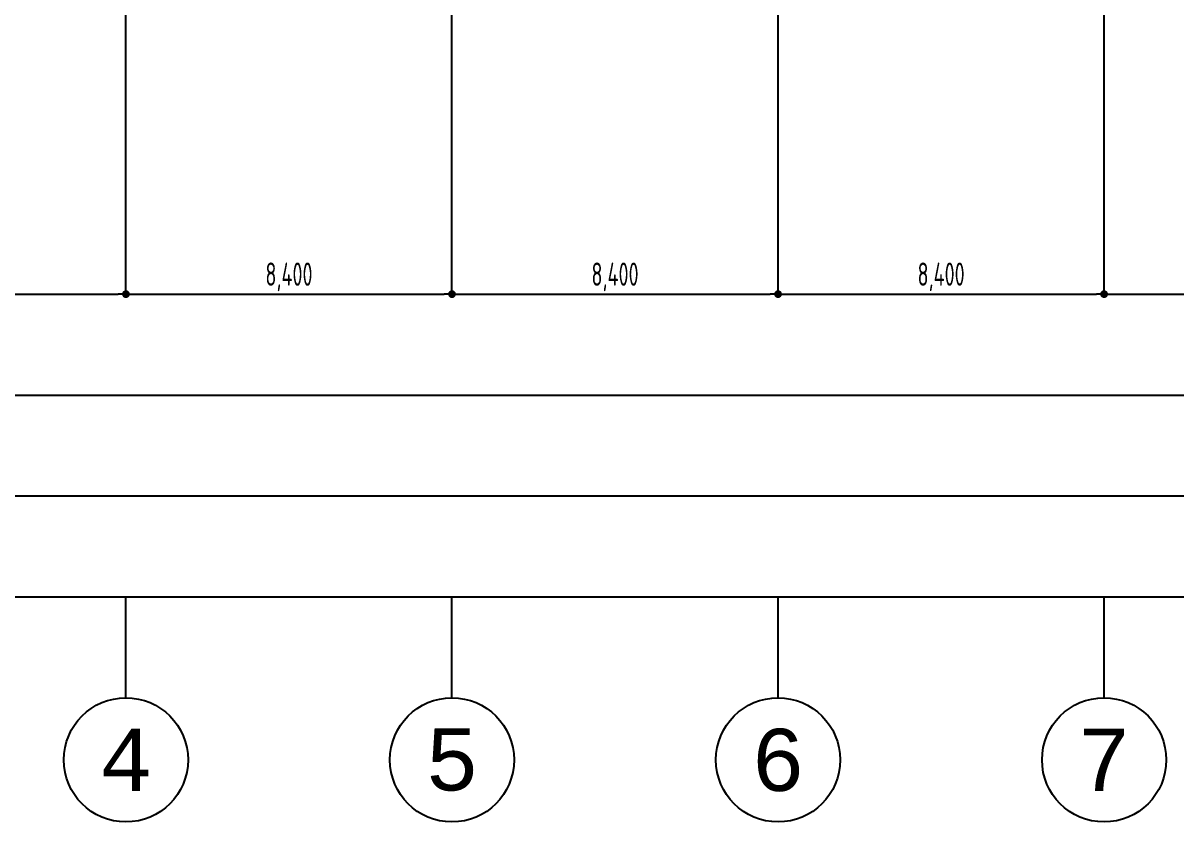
# Model space of a CAD drawing. Header units: millimetres. Extents: x -32710 to 654186, y -254124 to 420220.
# Drawn here: x 52950 to 82650, y 358700 to 379285 of the extents above; entities that cross this region are included whole.
import ezdxf
from ezdxf.enums import TextEntityAlignment as Align

# ---------------------------------------------------------------- set-up
doc = ezdxf.new("R2010")
doc.units = ezdxf.units.MM
doc.header["$LTSCALE"] = 1000
doc.linetypes.add('TPH12-SEC-@E$0$CENTERK5', pattern=[6.916, 6.667, -0.083, 0.083, -0.083])
for name, color, linetype in [('TPH12-SEC-@E$0$FLAG', 252, 'Continuous'), ('TPH12-SEC-@E$0$H-SIN', 252, 'TPH12-SEC-@E$0$CENTERK5'), ('TPH12-SEC-@E$0$SIN-M', 252, 'Continuous')]:
    doc.layers.add(name, color=color, linetype=linetype)
doc.styles.add('TPH12-SEC-@E$0$ATS', font='monotxt', dxfattribs={"bigfont": 'BIGFONT'})
doc.styles.add('TPH12-SEC-@E$0$dim-txt', font='isocp.shx', dxfattribs={"width": 0.7, "bigfont": 'chineset.shx'})
doc.dimstyles.new('TPH12-SEC-@E$0$ARCH-dim-2000', dxfattribs={"dimscale": 2000, "dimtxt": 0.3, "dimasz": 0.1, "dimexe": 0.1, "dimexo": 0.1, "dimgap": 0.05, "dimtad": 1, "dimdec": 0, "dimrnd": 0.1, "dimdsep": 46, "dimlunit": 6, "dimtxsty": 'TPH12-SEC-@E$0$dim-txt', "dimblk": 'TPH12-SEC-@E$0$_Dot', "dimblk1": 'TPH12-SEC-@E$0$_Origin', "dimblk2": 'TPH12-SEC-@E$0$_Origin', "dimcen": 2, "dimclrd": 256, "dimclre": 256, "dimclrt": 256, "dimadec": 0, "dimazin": 0, "dimtfac": 1, "dimtdec": 1, "dimtix": 1, "dimtmove": 2, "dimatfit": 3, "dimldrblk": 'TPH12-SEC-@E$0$_Origin', "dimfxl": 1, "dimtvp": 1, "dimtolj": 1, "dimarcsym": 0})

# ---------------------------------------------------------------- blocks, each defined once
blk = doc.blocks.new('TPH12-SEC-@E$0$_Dot')
at = {"color": 0, "linetype": 'ByBlock', "lineweight": -2}
blk.add_line((-0.5, 0), (-1, 0), dxfattribs=at)
at = {"color": 0, "linetype": 'ByBlock', "const_width": 0.5}
blk.add_lwpolyline([(-0.25, 0, 1), (0.25, 0, 1)], format="xyb", close=True, dxfattribs=at)
blk = doc.blocks.new('*D2598')
at = {"layer": 'DEFPOINTS', "color": 0, "transparency": 16777216}
for p in [(29200, 364500), (290800, 364500), (290800, 364500)]:
    blk.add_point(p, dxfattribs=at)
at = {"layer": 'TPH12-SEC-@E$0$SIN-M', "lineweight": -2, "transparency": 16777216}
blk.add_line((29400, 364500), (290600, 364500), dxfattribs=at)
at = {"layer": 'TPH12-SEC-@E$0$SIN-M', "lineweight": -2, "transparency": 16777216, "xscale": 200, "yscale": 200, "zscale": 200, "rotation": 180}
blk.add_blockref('TPH12-SEC-@E$0$_Dot', (29200, 364500), dxfattribs=at)
at = {"layer": 'TPH12-SEC-@E$0$SIN-M', "lineweight": -2, "transparency": 16777216, "xscale": 200, "yscale": 200, "zscale": 200}
blk.add_blockref('TPH12-SEC-@E$0$_Dot', (290800, 364500), dxfattribs=at)
at = {"layer": 'TPH12-SEC-@E$0$SIN-M', "transparency": 16777216, "insert": (160000, 364945), "char_height": 600, "attachment_point": 5, "style": 'TPH12-SEC-@E$0$dim-txt'}
blk.add_mtext('\\A1;261,600', dxfattribs=at)
blk = doc.blocks.new('TPH12-SEC-@E$0$_Origin')
at = {"color": 0, "linetype": 'ByBlock', "lineweight": -2}
blk.add_line((0, 0), (-1, 0), dxfattribs=at)
blk.add_circle((0, 0), 0.5, dxfattribs=at)
blk = doc.blocks.new('*D2580')
at = {"layer": 'DEFPOINTS', "color": 0, "transparency": 16777216}
for p in [(47200, 369700), (168400, 369700), (168400, 369700)]:
    blk.add_point(p, dxfattribs=at)
at = {"layer": 'TPH12-SEC-@E$0$SIN-M', "lineweight": -2, "transparency": 16777216}
blk.add_line((47400, 369700), (168200, 369700), dxfattribs=at)
at = {"layer": 'TPH12-SEC-@E$0$SIN-M', "lineweight": -2, "transparency": 16777216, "xscale": 200, "yscale": 200, "zscale": 200, "rotation": 180}
blk.add_blockref('TPH12-SEC-@E$0$_Dot', (47200, 369700), dxfattribs=at)
at = {"layer": 'TPH12-SEC-@E$0$SIN-M', "lineweight": -2, "transparency": 16777216, "xscale": 200, "yscale": 200, "zscale": 200}
blk.add_blockref('TPH12-SEC-@E$0$_Dot', (168400, 369700), dxfattribs=at)
at = {"layer": 'TPH12-SEC-@E$0$SIN-M', "transparency": 16777216, "insert": (107800, 370145), "char_height": 600, "attachment_point": 5, "style": 'TPH12-SEC-@E$0$dim-txt'}
blk.add_mtext('\\A1;121,200', dxfattribs=at)
blk = doc.blocks.new('*D2583')
at = {"layer": 'DEFPOINTS', "color": 0, "transparency": 16777216}
for p in [(47200, 367100), (272800, 367100), (272800, 367100)]:
    blk.add_point(p, dxfattribs=at)
at = {"layer": 'TPH12-SEC-@E$0$SIN-M', "lineweight": -2, "transparency": 16777216}
blk.add_line((47400, 367100), (272600, 367100), dxfattribs=at)
at = {"layer": 'TPH12-SEC-@E$0$SIN-M', "lineweight": -2, "transparency": 16777216, "xscale": 200, "yscale": 200, "zscale": 200, "rotation": 180}
blk.add_blockref('TPH12-SEC-@E$0$_Dot', (47200, 367100), dxfattribs=at)
at = {"layer": 'TPH12-SEC-@E$0$SIN-M', "lineweight": -2, "transparency": 16777216, "xscale": 200, "yscale": 200, "zscale": 200}
blk.add_blockref('TPH12-SEC-@E$0$_Dot', (272800, 367100), dxfattribs=at)
at = {"layer": 'TPH12-SEC-@E$0$SIN-M', "transparency": 16777216, "insert": (160000, 367545), "char_height": 600, "attachment_point": 5, "style": 'TPH12-SEC-@E$0$dim-txt'}
blk.add_mtext('\\A1;225,600', dxfattribs=at)
blk = doc.blocks.new('*D2584')
at = {"layer": 'DEFPOINTS', "color": 0, "transparency": 16777216}
for p in [(47200, 372300), (55600, 372300), (55600, 372300)]:
    blk.add_point(p, dxfattribs=at)
at = {"layer": 'TPH12-SEC-@E$0$SIN-M', "lineweight": -2, "transparency": 16777216}
blk.add_line((47400, 372300), (55400, 372300), dxfattribs=at)
at = {"layer": 'TPH12-SEC-@E$0$SIN-M', "lineweight": -2, "transparency": 16777216, "xscale": 200, "yscale": 200, "zscale": 200, "rotation": 180}
blk.add_blockref('TPH12-SEC-@E$0$_Dot', (47200, 372300), dxfattribs=at)
at = {"layer": 'TPH12-SEC-@E$0$SIN-M', "lineweight": -2, "transparency": 16777216, "xscale": 200, "yscale": 200, "zscale": 200}
blk.add_blockref('TPH12-SEC-@E$0$_Dot', (55600, 372300), dxfattribs=at)
at = {"layer": 'TPH12-SEC-@E$0$SIN-M', "transparency": 16777216, "insert": (51400, 372745), "char_height": 600, "attachment_point": 5, "style": 'TPH12-SEC-@E$0$dim-txt'}
blk.add_mtext('\\A1;8,400', dxfattribs=at)
blk = doc.blocks.new('*D2585')
at = {"layer": 'DEFPOINTS', "color": 0, "transparency": 16777216}
for p in [(55600, 372300), (64000, 372300), (64000, 372300)]:
    blk.add_point(p, dxfattribs=at)
at = {"layer": 'TPH12-SEC-@E$0$SIN-M', "lineweight": -2, "transparency": 16777216}
blk.add_line((55800, 372300), (63800, 372300), dxfattribs=at)
at = {"layer": 'TPH12-SEC-@E$0$SIN-M', "lineweight": -2, "transparency": 16777216, "xscale": 200, "yscale": 200, "zscale": 200, "rotation": 180}
blk.add_blockref('TPH12-SEC-@E$0$_Dot', (55600, 372300), dxfattribs=at)
at = {"layer": 'TPH12-SEC-@E$0$SIN-M', "lineweight": -2, "transparency": 16777216, "xscale": 200, "yscale": 200, "zscale": 200}
blk.add_blockref('TPH12-SEC-@E$0$_Dot', (64000, 372300), dxfattribs=at)
at = {"layer": 'TPH12-SEC-@E$0$SIN-M', "transparency": 16777216, "insert": (59800, 372745), "char_height": 600, "attachment_point": 5, "style": 'TPH12-SEC-@E$0$dim-txt'}
blk.add_mtext('\\A1;8,400', dxfattribs=at)
blk = doc.blocks.new('*D2586')
at = {"layer": 'DEFPOINTS', "color": 0, "transparency": 16777216}
for p in [(64000, 372300), (72400, 372300), (72400, 372300)]:
    blk.add_point(p, dxfattribs=at)
at = {"layer": 'TPH12-SEC-@E$0$SIN-M', "lineweight": -2, "transparency": 16777216}
blk.add_line((64200, 372300), (72200, 372300), dxfattribs=at)
at = {"layer": 'TPH12-SEC-@E$0$SIN-M', "lineweight": -2, "transparency": 16777216, "xscale": 200, "yscale": 200, "zscale": 200, "rotation": 180}
blk.add_blockref('TPH12-SEC-@E$0$_Dot', (64000, 372300), dxfattribs=at)
at = {"layer": 'TPH12-SEC-@E$0$SIN-M', "lineweight": -2, "transparency": 16777216, "xscale": 200, "yscale": 200, "zscale": 200}
blk.add_blockref('TPH12-SEC-@E$0$_Dot', (72400, 372300), dxfattribs=at)
at = {"layer": 'TPH12-SEC-@E$0$SIN-M', "transparency": 16777216, "insert": (68200, 372745), "char_height": 600, "attachment_point": 5, "style": 'TPH12-SEC-@E$0$dim-txt'}
blk.add_mtext('\\A1;8,400', dxfattribs=at)
blk = doc.blocks.new('*D2587')
at = {"layer": 'DEFPOINTS', "color": 0, "transparency": 16777216}
for p in [(72400, 372300), (80800, 372300), (80800, 372300)]:
    blk.add_point(p, dxfattribs=at)
at = {"layer": 'TPH12-SEC-@E$0$SIN-M', "lineweight": -2, "transparency": 16777216}
blk.add_line((72600, 372300), (80600, 372300), dxfattribs=at)
at = {"layer": 'TPH12-SEC-@E$0$SIN-M', "lineweight": -2, "transparency": 16777216, "xscale": 200, "yscale": 200, "zscale": 200, "rotation": 180}
blk.add_blockref('TPH12-SEC-@E$0$_Dot', (72400, 372300), dxfattribs=at)
at = {"layer": 'TPH12-SEC-@E$0$SIN-M', "lineweight": -2, "transparency": 16777216, "xscale": 200, "yscale": 200, "zscale": 200}
blk.add_blockref('TPH12-SEC-@E$0$_Dot', (80800, 372300), dxfattribs=at)
at = {"layer": 'TPH12-SEC-@E$0$SIN-M', "transparency": 16777216, "insert": (76600, 372745), "char_height": 600, "attachment_point": 5, "style": 'TPH12-SEC-@E$0$dim-txt'}
blk.add_mtext('\\A1;8,400', dxfattribs=at)
blk = doc.blocks.new('*D2588')
at = {"layer": 'DEFPOINTS', "color": 0, "transparency": 16777216}
for p in [(80800, 372300), (89200, 372300), (89200, 372300)]:
    blk.add_point(p, dxfattribs=at)
at = {"layer": 'TPH12-SEC-@E$0$SIN-M', "lineweight": -2, "transparency": 16777216}
blk.add_line((81000, 372300), (89000, 372300), dxfattribs=at)
at = {"layer": 'TPH12-SEC-@E$0$SIN-M', "lineweight": -2, "transparency": 16777216, "xscale": 200, "yscale": 200, "zscale": 200, "rotation": 180}
blk.add_blockref('TPH12-SEC-@E$0$_Dot', (80800, 372300), dxfattribs=at)
at = {"layer": 'TPH12-SEC-@E$0$SIN-M', "lineweight": -2, "transparency": 16777216, "xscale": 200, "yscale": 200, "zscale": 200}
blk.add_blockref('TPH12-SEC-@E$0$_Dot', (89200, 372300), dxfattribs=at)
at = {"layer": 'TPH12-SEC-@E$0$SIN-M', "transparency": 16777216, "insert": (85000, 372745), "char_height": 600, "attachment_point": 5, "style": 'TPH12-SEC-@E$0$dim-txt'}
blk.add_mtext('\\A1;8,400', dxfattribs=at)
blk = doc.blocks.new('TPH12-SEC-@E')
at = {"layer": 'TPH12-SEC-@E$0$FLAG'}
for p, q in [((55600, 361900), (55600, 364500)), ((64000, 361900), (64000, 364500)), ((72400, 361900), (72400, 364500)), ((80800, 361900), (80800, 364500))]:
    blk.add_line(p, q, dxfattribs=at)
for centre in [(55600, 360300), (64000, 360300), (72400, 360300), (80800, 360300)]:
    blk.add_circle(centre, 1600, dxfattribs=at)
at = {"layer": 'TPH12-SEC-@E$0$H-SIN'}
for p, q in [((55600, 377500), (55600, 414000)), ((64000, 377500), (64000, 414000)), ((72400, 377500), (72400, 414000)), ((80800, 377500), (80800, 414000))]:
    blk.add_line(p, q, dxfattribs=at)
at = {"layer": 'TPH12-SEC-@E$0$SIN-M'}
for p, q in [((55600, 372300), (55600, 377500)), ((64000, 372300), (64000, 377500)), ((72400, 372300), (72400, 377500)), ((80800, 372300), (80800, 377500))]:
    blk.add_line(p, q, dxfattribs=at)
at = {"layer": 'TPH12-SEC-@E$0$FLAG', "style": 'TPH12-SEC-@E$0$ATS'}
for s, p in [('4', (55600, 360300)), ('5', (64000, 360300)), ('6', (72400, 360300)), ('7', (80800, 360300))]:
    blk.add_text(s, height=1600, dxfattribs=at).set_placement(p, align=Align.MIDDLE)
at = {"layer": 'TPH12-SEC-@E$0$SIN-M'}
for base, p1, p2, picture, middle in [((55600, 372300), (47200, 372300), (55600, 372300), '*D2584', (51400, 372745)), ((64000, 372300), (55600, 372300), (64000, 372300), '*D2585', (59800, 372745)), ((72400, 372300), (64000, 372300), (72400, 372300), '*D2586', (68200, 372745)), ((80800, 372300), (72400, 372300), (80800, 372300), '*D2587', (76600, 372745)), ((89200, 372300), (80800, 372300), (89200, 372300), '*D2588', (85000, 372745)), ((168400, 369700), (47200, 369700), (168400, 369700), '*D2580', (107800, 370145.1)), ((272800, 367100), (47200, 367100), (272800, 367100), '*D2583', (160000, 367545.1)), ((290800, 364500), (29200, 364500), (290800, 364500), '*D2598', (160000, 364945.1))]:
    dim = blk.add_linear_dim(base=base, p1=p1, p2=p2, dimstyle='TPH12-SEC-@E$0$ARCH-dim-2000', dxfattribs=at)
    dim.commit()
    dim.dimension.update_dxf_attribs({"geometry": picture, "text_midpoint": middle})

msp = doc.modelspace()

# ---------------------------------------------------------------- block references
msp.add_blockref('TPH12-SEC-@E', (0, 0))

doc.saveas('drawing.dxf')
